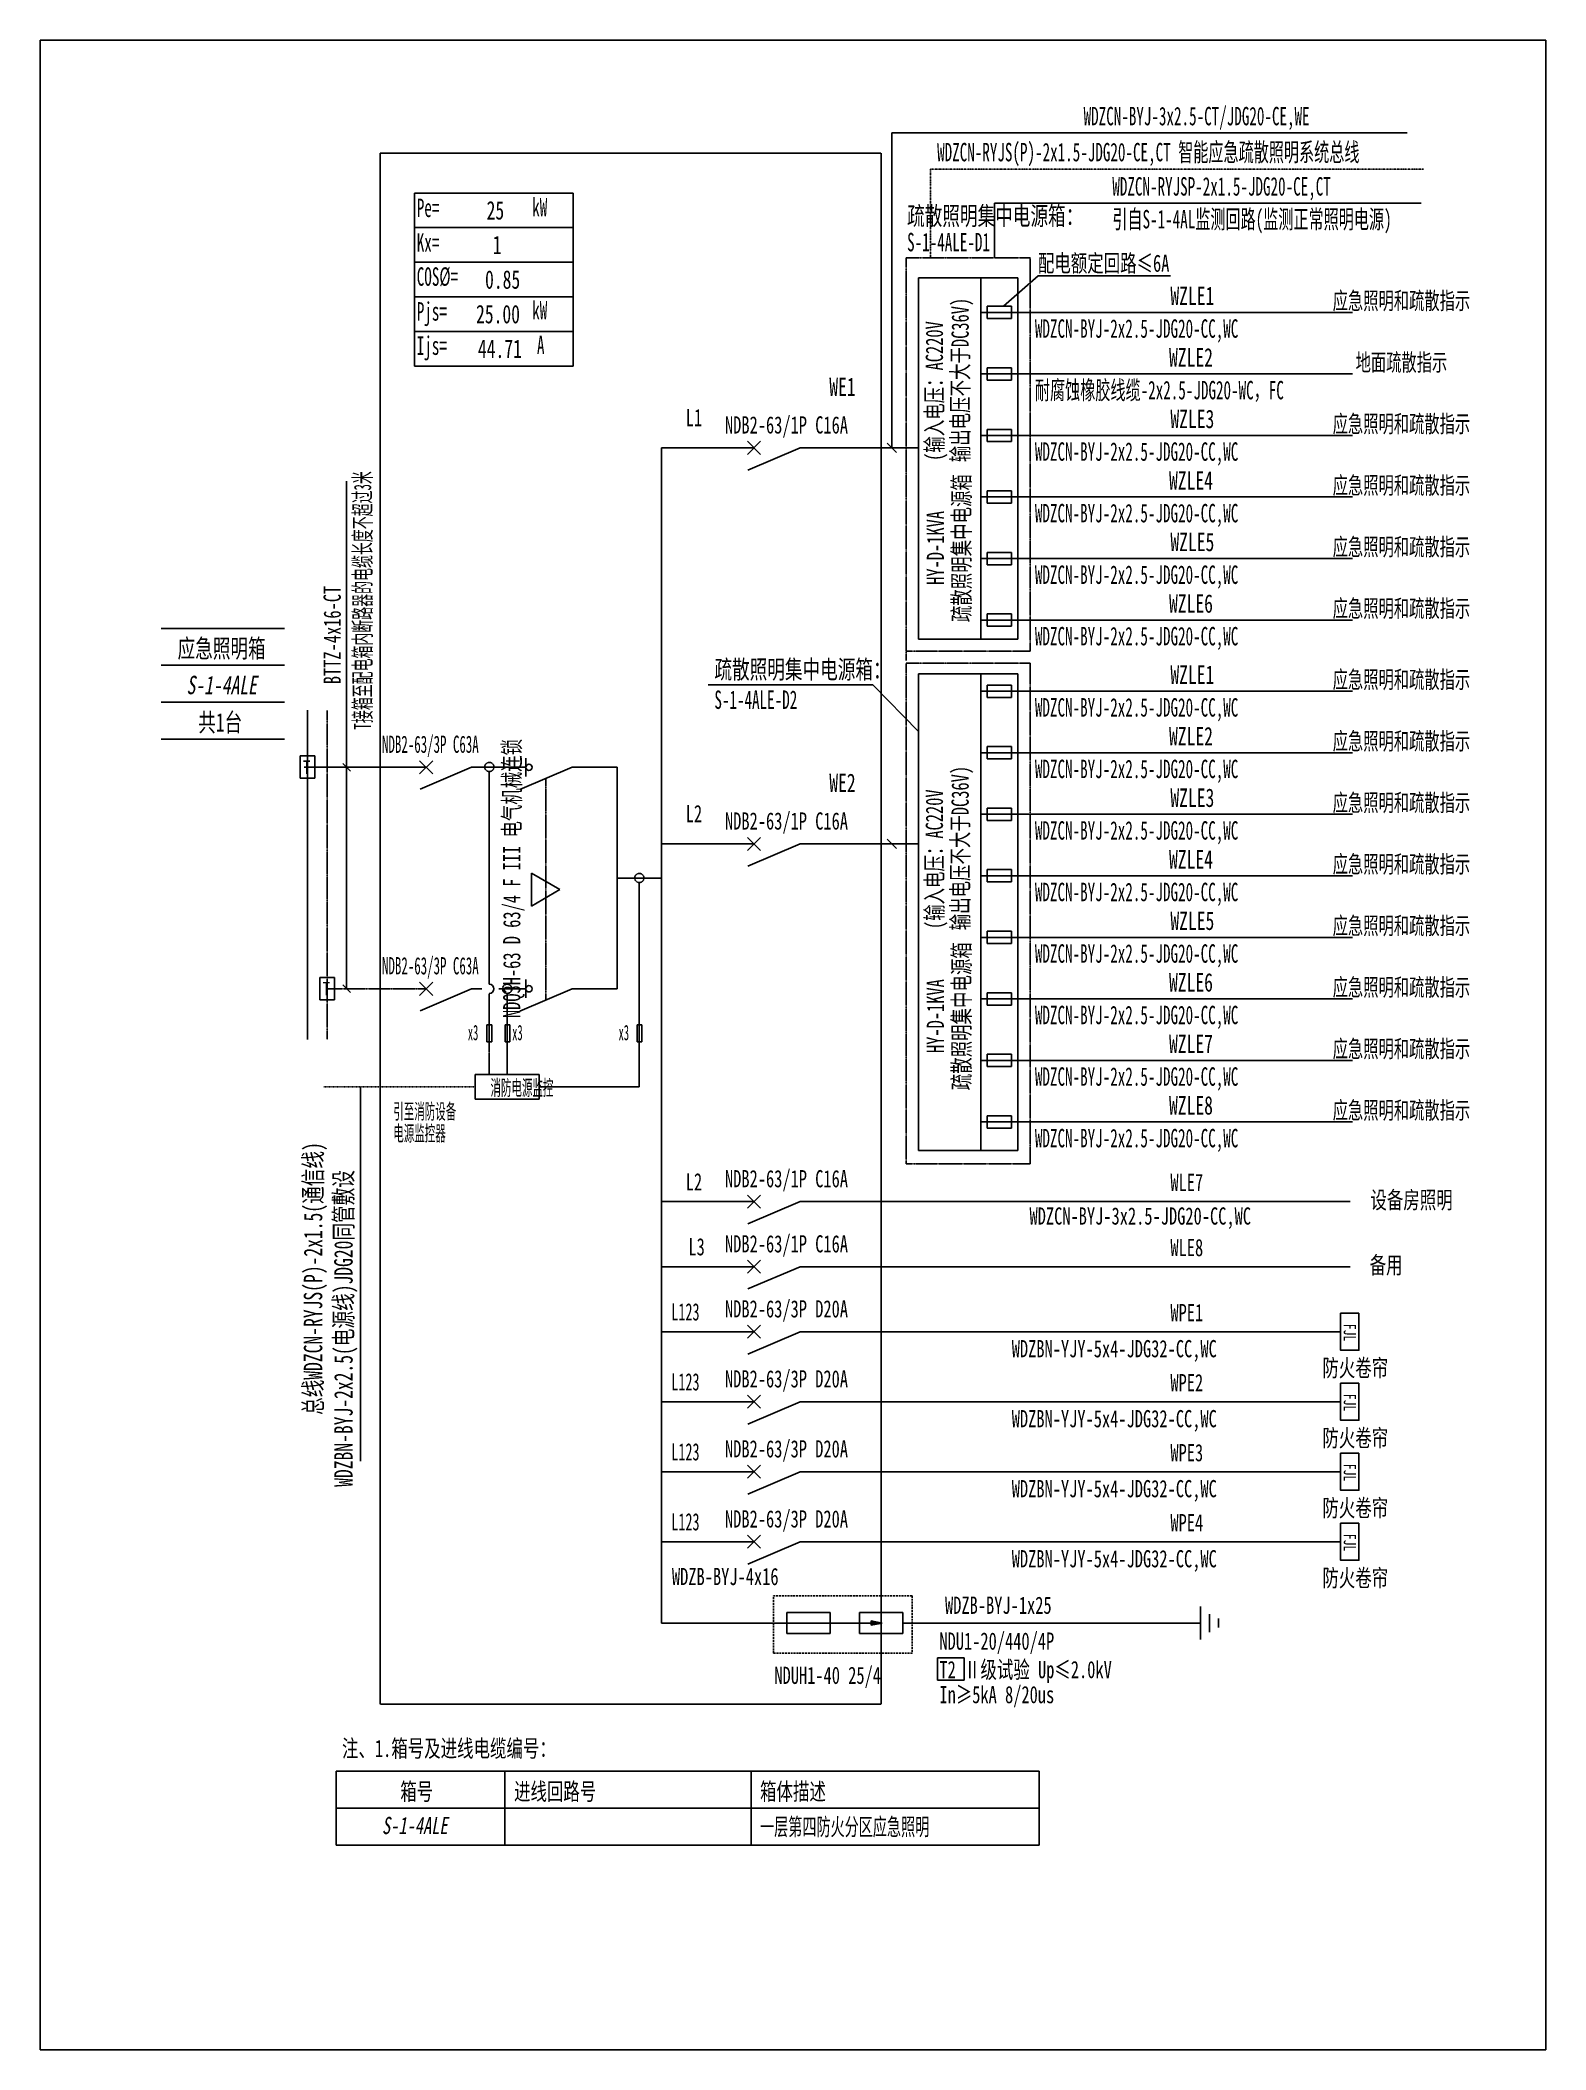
# Model space of a CAD drawing. Extents: x 219664 to 221646, y 371431 to 374076.
import ezdxf
from ezdxf.enums import TextEntityAlignment as Align

# ---------------------------------------------------------------- set-up
doc = ezdxf.new("R2010")
doc.units = 0
doc.header["$MEASUREMENT"] = 0
for name, pattern in [('_点划线L', [1.9, 1.5, -0.17, 0.06, -0.17]), ('_虚线S', [0.25, 0.125, -0.125]), ('DASH', [0.35, 0.25, -0.1]), ('DASHED', [0.75, 0.5, -0.25]), ('DASHED2', [0.375, 0.25, -0.125]), ('DIVIDE', [1.25, 0.5, -0.25, 0, -0.25, 0, -0.25])]:
    doc.linetypes.add(name, pattern=pattern)
for name, color, linetype in [('D_E_Eqpm(强电设备)', 100, 'Continuous'), ('D_E_Eqpm（强电设备）', 100, 'Continuous'), ('D_E_Text(强电文字)', 51, 'Continuous'), ('D_E_Text（强电文字）', 51, 'Continuous'), ('D_E_Wire(强电线缆)', 10, 'Continuous'), ('D_E_Wire（强电线缆）', 10, 'Continuous'), ('D_El_Wire（弱电线缆）', 10, 'Continuous'), ('D_T_TableDim（表格尺寸）', 255, 'Continuous'), ('DQ_Eqpm', 100, 'Continuous'), ('FL04GGFW_E72-配电箱系统图-塔楼部分$0$D_E_Eqpm（强电设备）', 100, 'Continuous'), ('FL09U293_E72-地下室配电箱系统图$0$D_E_Eqpm（强电设备）', 100, 'Continuous'), ('FL09U293_E72-地下室配电箱系统图$0$D_E_Text（强电文字）', 51, 'Continuous'), ('FL09U293_E72-地下室配电箱系统图$0$D_T_TableDim（表格尺寸）', 255, 'Continuous'), ('系统图', 220, 'Continuous')]:
    doc.layers.add(name, color=color, linetype=linetype)
doc.styles.add('FL09U293_E72-地下室配电箱系统图$0$FL04GGFW_E72-配电箱系统图-塔楼部分$0$电气', font='', dxfattribs={"width": 0.7})
doc.styles.add('FL09U293_E72-地下室配电箱系统图$0$FL04GGFW_E72-配电箱系统图-塔楼部分$0$电气箱', font='simhei.ttf', dxfattribs={"width": 0.8, "oblique": 10})
doc.styles.add('FL09U293_E72-地下室配电箱系统图$0$电气', font='', dxfattribs={"width": 0.7})
doc.styles.add('FL09U293_E72-地下室配电箱系统图$0$电气箱', font='simhei.ttf', dxfattribs={"width": 0.8, "oblique": 10})
doc.styles.add('HZ', font='', dxfattribs={"width": 0.7, "height": 400})
doc.styles.add('电气', font='', dxfattribs={"width": 0.7})
doc.styles.get('FL09U293_E72-地下室配电箱系统图$0$FL04GGFW_E72-配电箱系统图-塔楼部分$0$电气').set_extended_font_data('SimSun')
doc.styles.get('FL09U293_E72-地下室配电箱系统图$0$电气').set_extended_font_data('SimSun')
doc.styles.get('HZ').set_extended_font_data('SimSun')
doc.styles.get('电气').set_extended_font_data('SimSun')

msp = doc.modelspace()

# ---------------------------------------------------------------- linework, layer by layer
at = {"linetype": 'DASHED2', "ltscale": 10}
for p, q in [((220628.9, 372028.3, 0), (220811.8, 372028.3, 0)), ((220628.9, 371952.9, 0), (220628.9, 372028.3, 0)), ((220811.8, 372028.3, 0), (220811.8, 371952.9, 0)), ((220811.8, 371952.9, 0), (220628.9, 371952.9, 0))]:
    msp.add_line(p, q, dxfattribs=at)
at = {"layer": 'D_E_Eqpm(强电设备)'}
for p, q in [((220594.7, 373530.5, 0), (220611.9, 373547.7, 0)), ((220611.9, 373530.5, 0), (220594.7, 373547.7, 0)), ((220664, 373539.1, 0), (220595.5, 373509.7, 0)), ((220163.4, 373110.1, 0), (220180.6, 373127.3, 0)), ((220180.6, 373110.1, 0), (220163.4, 373127.3, 0)), ((220303.2, 373106.6, 0), (220303.2, 373130.9, 0)), ((220594.7, 373009.3, 0), (220611.9, 373026.5, 0)), ((220611.9, 373009.3, 0), (220594.7, 373026.5, 0)), ((220664, 373017.9, 0), (220595.5, 372988.5, 0)), ((220163.4, 372818.6, 0), (220180.6, 372835.8, 0)), ((220180.6, 372818.6, 0), (220163.4, 372835.8, 0)), ((220303.2, 372815.1, 0), (220303.2, 372839.4, 0)), ((220594.7, 372538.6, 0), (220611.9, 372555.8, 0)), ((220611.9, 372538.6, 0), (220594.7, 372555.8, 0)), ((220664, 372547.2, 0), (220595.5, 372517.8, 0)), ((220594.7, 372453, 0), (220611.9, 372470.1, 0)), ((220611.9, 372453, 0), (220594.7, 372470.1, 0)), ((220664, 372461.5, 0), (220595.5, 372432.2, 0)), ((220594.7, 372367.3, 0), (220611.9, 372384.5, 0)), ((220611.9, 372367.3, 0), (220594.7, 372384.5, 0)), ((220664, 372375.9, 0), (220595.5, 372346.5, 0)), ((220594.7, 372275.2, 0), (220611.9, 372292.4, 0)), ((220611.9, 372275.2, 0), (220594.7, 372292.4, 0)), ((220664, 372283.8, 0), (220595.5, 372254.4, 0)), ((220594.7, 372183.1, 0), (220611.9, 372200.2, 0)), ((220611.9, 372183.1, 0), (220594.7, 372200.2, 0)), ((220664, 372191.7, 0), (220595.5, 372162.3, 0)), ((220594.7, 372091, 0), (220611.9, 372108.1, 0)), ((220611.9, 372091, 0), (220594.7, 372108.1, 0)), ((220664, 372099.5, 0), (220595.5, 372070.2, 0)), ((220646.7, 372006.4, 0), (220703.7, 372006.4, 0)), ((220646.7, 372006.4, 0), (220646.7, 371978.8, 0)), ((220703.5, 371978.8, 0), (220703.5, 372006.4, 0)), ((220742.4, 372006.4, 0), (220799.3, 372006.4, 0)), ((220742.4, 372006.4, 0), (220742.4, 371978.8, 0)), ((220799.1, 371978.8, 0), (220799.1, 372006.4, 0)), ((220646.7, 371978.8, 0), (220703.5, 371978.8, 0)), ((220742.4, 371992.6, 0), (220719.4, 371992.6, 0)), ((220742.4, 371992.6, 0), (220771.9, 371992.6, 0)), ((220742.4, 371978.8, 0), (220799.1, 371978.8, 0)), ((220771.9, 371992.6, 0), (220757.6, 371995.5, 0)), ((220757.6, 371989.7, 0), (220757.6, 371995.5, 0)), ((220771.9, 371992.6, 0), (220757.6, 371989.7, 0))]:
    msp.add_line(p, q, dxfattribs=at)
for centre in [(220307.3, 373118.7, 0), (220307.3, 372827.2, 0)]:
    msp.add_circle(centre, 4.13, dxfattribs=at)
msp.add_solid([(220757.6, 371989.7, 0), (220771.9, 371992.6, 0), (220757.6, 371995.5, 0)], dxfattribs=at)
at = {"layer": 'D_E_Eqpm（强电设备）'}
for p, q in [((220819.7, 373287.1, 0), (220819.7, 373762.6, 0)), ((220819.7, 373762.6, 0), (220902, 373762.6, 0)), ((220902, 373762.6, 0), (220902, 373287.1, 0)), ((220902, 373287.1, 0), (220819.7, 373287.1, 0)), ((220819.7, 372614.3, 0), (220819.7, 373241.5, 0)), ((220819.7, 373241.5, 0), (220902, 373241.5, 0)), ((220902, 373241.5, 0), (220902, 372614.3, 0)), ((220363.9, 373118.7, 0), (220295.3, 373089.3, 0)), ((220348, 372957.7, 0), (220310.5, 372979.4, 0)), ((220310.5, 372979.4, 0), (220310.5, 372936.1, 0)), ((220310.5, 372936.1, 0), (220348, 372957.7, 0)), ((220363.9, 372827.2, 0), (220295.3, 372797.8, 0)), ((220902, 372614.3, 0), (220819.7, 372614.3, 0))]:
    msp.add_line(p, q, dxfattribs=at)
at = {"layer": 'D_E_Eqpm（强电设备）', "linetype": 'DASH'}
msp.add_line((220329.6, 372812.5, 0), (220329.6, 373104, 0), dxfattribs=at)
at = {"layer": 'D_E_Eqpm（强电设备）', "elevation": 0}
for points in [[(221399.6, 372400.2), (221399.6, 372351.6), (221375.3, 372351.6), (221375.3, 372400.2)], [(221399.6, 372308.1), (221399.6, 372259.5), (221375.3, 372259.5), (221375.3, 372308.1)], [(221399.6, 372216), (221399.6, 372167.4), (221375.3, 372167.4), (221375.3, 372216)], [(221399.6, 372123.8), (221399.6, 372075.2), (221375.3, 372075.2), (221375.3, 372123.8)]]:
    msp.add_lwpolyline(points, close=True, dxfattribs=at)
at = {"layer": 'D_E_Text(强电文字)', "color": 51}
for p, q in [((220067.2, 372827.2, 0), (220067.2, 373495.3, 0)), ((220759.7, 373227.2, 0), (220542.9, 373227.2, 0)), ((220819.7, 373165.6, 0), (220759.7, 373227.2, 0)), ((220062.2, 373123.8, 0), (220072.3, 373113.7, 0)), ((220062.2, 372832.3, 0), (220072.3, 372822.2, 0)), ((220085.6, 372698.3, 0), (220085.6, 372205.8, 0))]:
    msp.add_line(p, q, dxfattribs=at)
at = {"layer": 'D_E_Text（强电文字）'}
for p, q in [((220784.9, 373953.4, 0), (221463.1, 373953.4, 0)), ((220784.9, 373539.1, 0), (220784.9, 373953.4, 0)), ((220156.5, 373874.4, 0), (220365.4, 373874.4, 0)), ((220156.5, 373874.4, 0), (220156.5, 373646.7, 0)), ((220365.4, 373874.4, 0), (220365.4, 373646.7, 0)), ((220156.5, 373828.9, 0), (220365.4, 373828.9, 0)), ((220156.5, 373783.3, 0), (220365.4, 373783.3, 0)), ((220931.6, 373725.4, 0), (220977.5, 373765.5, 0)), ((220977.5, 373765.5, 0), (221151.6, 373765.5, 0)), ((220156.5, 373737.8, 0), (220365.4, 373737.8, 0)), ((220156.5, 373692.2, 0), (220365.4, 373692.2, 0)), ((220156.5, 373646.7, 0), (220365.4, 373646.7, 0)), ((220778.7, 373545.3, 0), (220791, 373532.9, 0)), ((220778.7, 373024.1, 0), (220791, 373011.7, 0)), ((220844.9, 371946.6, 0), (220880.1, 371946.6, 0)), ((220844.9, 371917.6, 0), (220844.9, 371946.6, 0)), ((220880.1, 371946.6, 0), (220880.1, 371917.6, 0)), ((220880.1, 371917.6, 0), (220844.9, 371917.6, 0))]:
    msp.add_line(p, q, dxfattribs=at)
at = {"layer": 'D_E_Wire(强电线缆)'}
for p, q in [((220015.8, 372760.4, 0), (220015.8, 373193.7, 0)), ((220011.3, 373118.7, 0), (220172, 373118.7, 0)), ((220231.5, 373118.7, 0), (220303.2, 373118.7, 0)), ((220363.9, 373118.7, 0), (220423.2, 373118.7, 0)), ((220231.5, 372827.2, 0), (220245.2, 372827.2, 0)), ((220267.7, 372827.2, 0), (220303.2, 372827.2, 0)), ((220363.9, 372827.2, 0), (220423.2, 372827.2, 0))]:
    msp.add_line(p, q, dxfattribs=at)
at = {"layer": 'D_E_Wire(强电线缆)', "linetype": 'DASH'}
for p, q in [((220041.7, 372760.4, 0), (220041.7, 373193.7, 0)), ((220041.7, 372827.2, 0), (220172, 372827.2, 0))]:
    msp.add_line(p, q, dxfattribs=at)
at = {"layer": 'D_E_Wire（强电线缆）', "color": 10}
for p, q in [((220919.9, 373860.9, 0), (220919.9, 373789.1, 0)), ((220919.9, 373860.9, 0), (221481.3, 373860.9, 0)), ((220902, 373717.3, 0), (221391.3, 373717.3, 0)), ((220902, 373636.3, 0), (221391.3, 373636.3, 0)), ((220902, 373555.3, 0), (221391.3, 373555.3, 0)), ((220902, 373474.4, 0), (221391.3, 373474.4, 0)), ((220902, 373393.4, 0), (221391.3, 373393.4, 0)), ((220902, 373312.4, 0), (221391.3, 373312.4, 0)), ((220902, 373218.8, 0), (221391.3, 373218.8, 0)), ((220902, 373137.8, 0), (221391.3, 373137.8, 0)), ((220902, 373056.8, 0), (221391.3, 373056.8, 0)), ((220902, 372975.9, 0), (221391.3, 372975.9, 0)), ((220902, 372894.9, 0), (221391.3, 372894.9, 0)), ((220902, 372813.9, 0), (221391.3, 372813.9, 0)), ((220902, 372733, 0), (221391.3, 372733, 0)), ((220902, 372652, 0), (221391.3, 372652, 0))]:
    msp.add_line(p, q, dxfattribs=at)
at = {"layer": 'D_E_Wire（强电线缆）'}
for p, q in [((220481.8, 371992.6, 0), (220481.8, 373539.1, 0)), ((220481.8, 373539.1, 0), (220603.3, 373539.1, 0)), ((220664, 373539.1, 0), (220819.7, 373539.1, 0)), ((220423.2, 373118.7, 0), (220423.2, 372827.2, 0)), ((220481.8, 373017.9, 0), (220603.3, 373017.9, 0)), ((220664, 373017.9, 0), (220819.7, 373017.9, 0)), ((220423.2, 372973, 0), (220481.8, 372973, 0)), ((220452.5, 372966.9, 0), (220452.5, 372698.3, 0)), ((220278.6, 372821.2, 0), (220278.6, 372714.5, 0)), ((220251.9, 372779.6, 0), (220258.2, 372779.6, 0)), ((220251.9, 372757.2, 0), (220251.9, 372779.6, 0)), ((220258.2, 372779.6, 0), (220258.2, 372757.2, 0)), ((220275.8, 372779.6, 0), (220282.2, 372779.6, 0)), ((220275.8, 372757.2, 0), (220275.8, 372779.6, 0)), ((220282.2, 372779.6, 0), (220282.2, 372757.2, 0)), ((220449.5, 372779.6, 0), (220455.9, 372779.6, 0)), ((220449.5, 372757.2, 0), (220449.5, 372779.6, 0)), ((220455.9, 372779.6, 0), (220455.9, 372757.2, 0)), ((220258.2, 372757.2, 0), (220251.9, 372757.2, 0)), ((220282.2, 372757.2, 0), (220275.8, 372757.2, 0)), ((220455.9, 372757.2, 0), (220449.5, 372757.2, 0)), ((220481.8, 372547.2, 0), (220603.3, 372547.2, 0)), ((220664, 372547.2, 0), (221387.8, 372547.2, 0)), ((220481.8, 372461.5, 0), (220603.3, 372461.5, 0)), ((220664, 372461.5, 0), (221387.8, 372461.5, 0)), ((220481.8, 372375.9, 0), (220603.3, 372375.9, 0)), ((220664, 372375.9, 0), (221375.3, 372375.9, 0)), ((220481.8, 372283.8, 0), (220603.3, 372283.8, 0)), ((220664, 372283.8, 0), (221375.3, 372283.8, 0)), ((220481.8, 372191.7, 0), (220603.3, 372191.7, 0)), ((220664, 372191.7, 0), (221375.3, 372191.7, 0)), ((220481.8, 372099.5, 0), (220603.3, 372099.5, 0)), ((220664, 372099.5, 0), (221375.3, 372099.5, 0)), ((221191.2, 371971, 0), (221191.2, 372014.3, 0)), ((221203, 371980.8, 0), (221203, 372004.4, 0)), ((220481.8, 371992.6, 0), (220719.4, 371992.6, 0)), ((220799.1, 371992.6, 0), (221191.2, 371992.6, 0)), ((221214.8, 371986.7, 0), (221214.8, 371998.5, 0))]:
    msp.add_line(p, q, dxfattribs=at)
at = {"layer": 'D_E_Wire（强电线缆）', "linetype": '_点划线L'}
for p, q in [((220255.1, 372833.3, 0), (220255.1, 373113, 0)), ((220255.1, 372714.5, 0), (220255.1, 372821.2, 0)), ((220236.6, 372714.5, 0), (220320.6, 372714.5, 0)), ((220236.6, 372682.1, 0), (220236.6, 372714.5, 0)), ((220320.6, 372714.5, 0), (220320.6, 372682.1, 0)), ((220452.5, 372698.3, 0), (220320.6, 372698.3, 0)), ((220320.6, 372682.1, 0), (220236.6, 372682.1, 0))]:
    msp.add_line(p, q, dxfattribs=at)
at = {"layer": 'D_E_Wire（强电线缆）', "linetype": '_虚线S'}
msp.add_line((220037.2, 372698.3, 0), (220236.6, 372698.3, 0), dxfattribs=at)
at = {"layer": 'D_E_Wire（强电线缆）', "linetype": '_点划线L'}
for centre in [(220255.1, 373119.1, 0), (220452.5, 372973, 0), (220278.6, 372827.2, 0)]:
    msp.add_circle(centre, 6.07, dxfattribs=at)
at = {"layer": 'D_E_Wire（强电线缆）'}
msp.add_arc((220255.1, 372827.2, 0), 6.07, 270, 90, dxfattribs=at)
at = {"layer": 'D_El_Wire（弱电线缆）', "color": 200, "linetype": 'DIVIDE'}
for q in [(221484.6, 373905.9, 0), (220835.9, 373789.1, 0)]:
    msp.add_line((220835.9, 373905.9, 0), q, dxfattribs=at)
at = {"layer": 'D_T_TableDim（表格尺寸）', "linetype": 'DASHED'}
for p, q in [((220111.4, 371885.8, 0), (220111.4, 373926.7, 0)), ((220111.4, 373926.7, 0), (220770.9, 373926.7, 0)), ((220770.9, 373926.7, 0), (220770.9, 371885.8, 0)), ((220770.9, 371885.8, 0), (220111.4, 371885.8, 0))]:
    msp.add_line(p, q, dxfattribs=at)
at = {"layer": 'D_T_TableDim（表格尺寸）', "linetype": 'DASH'}
for p, q in [((220966.7, 373789.1, 0), (220803.5, 373789.1, 0)), ((220803.5, 373789.1, 0), (220803.5, 373259.4, 0)), ((220966.7, 373271.5, 0), (220966.7, 373789.1, 0)), ((220803.5, 373271.5, 0), (220966.7, 373271.5, 0)), ((220966.7, 373255.8, 0), (220803.5, 373255.8, 0)), ((220803.5, 373255.8, 0), (220803.5, 372596.9, 0)), ((220966.7, 372596.9, 0), (220966.7, 373255.8, 0)), ((220803.5, 372596.9, 0), (220966.7, 372596.9, 0))]:
    msp.add_line(p, q, dxfattribs=at)
at = {"layer": 'DQ_Eqpm'}
for p, q in [((220025.6, 373133.6, 0), (220006.1, 373133.6, 0)), ((220006.1, 373133.6, 0), (220006.1, 373104.4, 0)), ((220025.6, 373104.4, 0), (220025.6, 373133.6, 0)), ((220006.1, 373104.4, 0), (220025.6, 373104.4, 0)), ((220051.5, 372842.1, 0), (220032, 372842.1, 0)), ((220032, 372842.1, 0), (220032, 372812.9, 0)), ((220051.5, 372812.9, 0), (220051.5, 372842.1, 0)), ((220032, 372812.9, 0), (220051.5, 372812.9, 0))]:
    msp.add_line(p, q, dxfattribs=at)
at = {"layer": 'FL04GGFW_E72-配电箱系统图-塔楼部分$0$D_E_Eqpm（强电设备）'}
for p, q in [((220901.9, 373287.1, 0), (220902, 373762.6, 0)), ((220902, 373762.6, 0), (220950.5, 373762.6, 0)), ((220950.5, 373762.6, 0), (220950.5, 373287.1, 0)), ((220910.1, 373725.4, 0), (220942.4, 373725.4, 0)), ((220910.1, 373725.4, 0), (220910.1, 373725.4, 0)), ((220910.1, 373725.4, 0), (220910.1, 373709.2, 0)), ((220910.1, 373709.2, 0), (220910.1, 373725.4, 0)), ((220942.4, 373725.4, 0), (220942.4, 373709.2, 0)), ((220910.1, 373709.2, 0), (220942.4, 373709.2, 0)), ((220910.1, 373709.2, 0), (220910.1, 373709.2, 0)), ((220910.1, 373644.4, 0), (220942.4, 373644.4, 0)), ((220910.1, 373644.4, 0), (220910.1, 373644.4, 0)), ((220910.1, 373644.4, 0), (220910.1, 373628.2, 0)), ((220910.1, 373628.2, 0), (220910.1, 373644.4, 0)), ((220942.4, 373644.4, 0), (220942.4, 373628.2, 0)), ((220910.1, 373628.2, 0), (220942.4, 373628.2, 0)), ((220910.1, 373628.2, 0), (220910.1, 373628.2, 0)), ((220910.1, 373563.4, 0), (220942.4, 373563.4, 0)), ((220910.1, 373563.4, 0), (220910.1, 373563.4, 0)), ((220910.1, 373563.4, 0), (220910.1, 373547.2, 0)), ((220910.1, 373547.2, 0), (220910.1, 373563.4, 0)), ((220942.4, 373563.4, 0), (220942.4, 373547.2, 0)), ((220910.1, 373547.2, 0), (220942.4, 373547.2, 0)), ((220910.1, 373547.2, 0), (220910.1, 373547.2, 0)), ((220910.1, 373482.5, 0), (220942.4, 373482.5, 0)), ((220910.1, 373482.5, 0), (220910.1, 373482.5, 0)), ((220910.1, 373482.5, 0), (220910.1, 373466.3, 0)), ((220910.1, 373466.3, 0), (220910.1, 373482.5, 0)), ((220910.1, 373466.3, 0), (220942.4, 373466.3, 0)), ((220910.1, 373466.3, 0), (220910.1, 373466.3, 0)), ((220942.4, 373482.5, 0), (220942.4, 373466.3, 0)), ((220910.1, 373401.5, 0), (220942.4, 373401.5, 0)), ((220910.1, 373401.5, 0), (220910.1, 373401.5, 0)), ((220910.1, 373401.5, 0), (220910.1, 373385.3, 0)), ((220910.1, 373385.3, 0), (220910.1, 373401.5, 0)), ((220910.1, 373385.3, 0), (220942.4, 373385.3, 0)), ((220910.1, 373385.3, 0), (220910.1, 373385.3, 0)), ((220942.4, 373401.5, 0), (220942.4, 373385.3, 0)), ((220910.1, 373320.5, 0), (220942.4, 373320.5, 0)), ((220910.1, 373320.5, 0), (220910.1, 373320.5, 0)), ((220910.1, 373320.5, 0), (220910.1, 373304.3, 0)), ((220910.1, 373304.3, 0), (220910.1, 373320.5, 0)), ((220910.1, 373304.3, 0), (220942.4, 373304.3, 0)), ((220910.1, 373304.3, 0), (220910.1, 373304.3, 0)), ((220942.4, 373320.5, 0), (220942.4, 373304.3, 0)), ((220950.5, 373287.1, 0), (220901.9, 373287.1, 0)), ((220901.9, 372614.3, 0), (220902, 373241.5, 0)), ((220902, 373241.5, 0), (220950.5, 373241.5, 0)), ((220910.1, 373226.9, 0), (220942.4, 373226.9, 0)), ((220910.1, 373226.9, 0), (220910.1, 373226.9, 0)), ((220910.1, 373226.9, 0), (220910.1, 373210.7, 0)), ((220910.1, 373210.7, 0), (220910.1, 373226.9, 0)), ((220942.4, 373226.9, 0), (220942.4, 373210.7, 0)), ((220950.5, 373241.5, 0), (220950.5, 372614.3, 0)), ((220910.1, 373210.7, 0), (220942.4, 373210.7, 0)), ((220910.1, 373210.7, 0), (220910.1, 373210.7, 0)), ((220910.1, 373145.9, 0), (220942.4, 373145.9, 0)), ((220910.1, 373145.9, 0), (220910.1, 373145.9, 0)), ((220910.1, 373145.9, 0), (220910.1, 373129.7, 0)), ((220910.1, 373129.7, 0), (220910.1, 373145.9, 0)), ((220942.4, 373145.9, 0), (220942.4, 373129.7, 0)), ((220910.1, 373129.7, 0), (220942.4, 373129.7, 0)), ((220910.1, 373129.7, 0), (220910.1, 373129.7, 0)), ((220910.1, 373064.9, 0), (220942.4, 373064.9, 0)), ((220910.1, 373064.9, 0), (220910.1, 373064.9, 0)), ((220910.1, 373064.9, 0), (220910.1, 373048.7, 0)), ((220910.1, 373048.7, 0), (220910.1, 373064.9, 0)), ((220942.4, 373064.9, 0), (220942.4, 373048.7, 0)), ((220910.1, 373048.7, 0), (220942.4, 373048.7, 0)), ((220910.1, 373048.7, 0), (220910.1, 373048.7, 0)), ((220910.1, 372984, 0), (220942.4, 372984, 0)), ((220910.1, 372984, 0), (220910.1, 372984, 0)), ((220910.1, 372984, 0), (220910.1, 372967.8, 0)), ((220910.1, 372967.8, 0), (220910.1, 372984, 0)), ((220942.4, 372984, 0), (220942.4, 372967.8, 0)), ((220910.1, 372967.8, 0), (220942.4, 372967.8, 0)), ((220910.1, 372967.8, 0), (220910.1, 372967.8, 0)), ((220910.1, 372903, 0), (220942.4, 372903, 0)), ((220910.1, 372903, 0), (220910.1, 372903, 0)), ((220910.1, 372903, 0), (220910.1, 372886.8, 0)), ((220910.1, 372886.8, 0), (220910.1, 372903, 0)), ((220942.4, 372903, 0), (220942.4, 372886.8, 0)), ((220910.1, 372886.8, 0), (220942.4, 372886.8, 0)), ((220910.1, 372886.8, 0), (220910.1, 372886.8, 0)), ((220910.1, 372822, 0), (220942.4, 372822, 0)), ((220910.1, 372822, 0), (220910.1, 372822, 0)), ((220910.1, 372822, 0), (220910.1, 372805.8, 0)), ((220910.1, 372805.8, 0), (220910.1, 372822, 0)), ((220942.4, 372822, 0), (220942.4, 372805.8, 0)), ((220910.1, 372805.8, 0), (220942.4, 372805.8, 0)), ((220910.1, 372805.8, 0), (220910.1, 372805.8, 0)), ((220910.1, 372741, 0), (220942.4, 372741, 0)), ((220910.1, 372741, 0), (220910.1, 372741, 0)), ((220910.1, 372741, 0), (220910.1, 372724.9, 0)), ((220910.1, 372724.9, 0), (220910.1, 372741, 0)), ((220910.1, 372724.9, 0), (220942.4, 372724.9, 0)), ((220910.1, 372724.9, 0), (220910.1, 372724.9, 0)), ((220942.4, 372741, 0), (220942.4, 372724.9, 0)), ((220910.1, 372660.1, 0), (220942.4, 372660.1, 0)), ((220910.1, 372660.1, 0), (220910.1, 372660.1, 0)), ((220910.1, 372660.1, 0), (220910.1, 372643.9, 0)), ((220910.1, 372643.9, 0), (220910.1, 372660.1, 0)), ((220910.1, 372643.9, 0), (220942.4, 372643.9, 0)), ((220910.1, 372643.9, 0), (220910.1, 372643.9, 0)), ((220942.4, 372660.1, 0), (220942.4, 372643.9, 0)), ((220950.5, 372614.3, 0), (220901.9, 372614.3, 0))]:
    msp.add_line(p, q, dxfattribs=at)
at = {"layer": 'FL09U293_E72-地下室配电箱系统图$0$D_E_Eqpm（强电设备）'}
for p, q in [((220231.5, 373118.7, 0), (220164.2, 373089.9, 0)), ((220231.5, 372827.2, 0), (220164.2, 372798.4, 0))]:
    msp.add_line(p, q, dxfattribs=at)
at = {"layer": 'FL09U293_E72-地下室配电箱系统图$0$D_T_TableDim（表格尺寸）'}
for p, q in [((219823.4, 373301.5, 0), (219985.4, 373301.5, 0)), ((219823.4, 373253, 0), (219985.4, 373253, 0)), ((219823.4, 373204.4, 0), (219985.4, 373204.4, 0)), ((219823.4, 373155.8, 0), (219985.4, 373155.8, 0))]:
    msp.add_line(p, q, dxfattribs=at)
at = {"layer": 'FL09U293_E72-地下室配电箱系统图$0$D_T_TableDim（表格尺寸）', "ltscale": 3.5}
for p, q in [((220053.7, 371797.6, 0), (220978.6, 371797.6, 0)), ((220053.7, 371797.6, 0), (220053.7, 371700.5, 0)), ((220275.4, 371797.6, 0), (220275.4, 371700.5, 0)), ((220599.6, 371797.6, 0), (220599.6, 371700.5, 0)), ((220978.6, 371797.6, 0), (220978.6, 371700.5, 0)), ((220053.7, 371749.1, 0), (220978.6, 371749.1, 0)), ((220053.7, 371749.1, 0), (220978.6, 371749.1, 0)), ((220053.7, 371700.5, 0), (220978.6, 371700.5, 0))]:
    msp.add_line(p, q, dxfattribs=at)
at = {"layer": '系统图', "ltscale": 9973.992009}
msp.add_lwpolyline([(219664, 374075.5), (221645.5, 374075.5), (221645.5, 371431), (219664, 371431)], close=True, dxfattribs=at)

# ---------------------------------------------------------------- texts
at = {"layer": 'D_E_Eqpm（强电设备）', "color": 51, "style": '电气', "width": 0.7}
for p in [(221387.6, 372374.9, 0), (221387.6, 372282.7, 0), (221387.6, 372190.6, 0), (221387.6, 372098.5, 0)]:
    msp.add_text('FJL', height=16.19, rotation=270, dxfattribs=at).set_placement(p, align=Align.MIDDLE)
at = {"layer": 'D_E_Text(强电文字)', "color": 51, "style": '电气'}
for s, height, width, p in [('疏散照明集中电源箱：', 24.29, 0.7, (220804.9, 373832.2, 0)), ('L1', 22.67, 0.7, (220513.6, 373567.5, 0)), ('NDB2-63/1P C16A', 22.672, 0.7, (220565.2, 373557.9, 0)), ('疏散照明集中电源箱：', 24.29, 0.7, (220551.3, 373235.4, 0)), ('L2', 22.67, 0.7, (220513.6, 373046.4, 0)), ('NDB2-63/1P C16A', 22.672, 0.7, (220565.2, 373036.7, 0)), ('L2', 22.67, 0.7, (220513.6, 372561.9, 0)), ('NDB2-63/1P C16A', 22.672, 0.7, (220565.2, 372566, 0)), ('WLE7', 22.67, 0.7, (221151.4, 372561.1, 0)), ('设备房照明', 22.67, 0.7, (221414.7, 372538, 0)), ('WDZCN-BYJ-3x2.5-JDG20-CC,WC ', 22.672, 0.7, (220966, 372516.9, 0)), ('NDB2-63/1P C16A', 22.672, 0.7, (220565.2, 372480.3, 0)), ('L3', 22.67, 0.7, (220517.1, 372476.4, 0)), ('WLE8', 22.67, 0.7, (221151.4, 372475.4, 0)), ('备用', 22.67, 0.7, (221413.7, 372452.4, 0)), ('L123', 22.67, 0.6, (220494.7, 372390.8, 0)), ('NDB2-63/3P D20A', 22.672, 0.7, (220565.2, 372394.7, 0)), ('WPE1', 22.67, 0.7, (221151.4, 372389.8, 0)), ('WDZBN-YJY-5x4-JDG32-CC,WC ', 22.672, 0.7, (220942.6, 372342.3, 0)), ('L123', 22.67, 0.6, (220494.7, 372298.7, 0)), ('NDB2-63/3P D20A', 22.672, 0.7, (220565.2, 372302.6, 0)), ('WPE2', 22.67, 0.7, (221151.4, 372297.6, 0)), ('防火卷帘', 22.67, 0.7, (221351.4, 372317, 0)), ('WDZBN-YJY-5x4-JDG32-CC,WC ', 22.672, 0.7, (220942.6, 372250.2, 0)), ('防火卷帘', 22.67, 0.7, (221351.4, 372224.8, 0)), ('L123', 22.67, 0.6, (220494.7, 372206.6, 0)), ('NDB2-63/3P D20A', 22.672, 0.7, (220565.2, 372210.5, 0)), ('WPE3', 22.67, 0.7, (221151.4, 372205.5, 0)), ('WDZBN-YJY-5x4-JDG32-CC,WC ', 22.672, 0.7, (220942.6, 372158.1, 0)), ('L123', 22.67, 0.6, (220494.7, 372114.5, 0)), ('NDB2-63/3P D20A', 22.672, 0.7, (220565.2, 372118.3, 0)), ('WPE4', 22.67, 0.7, (221151.4, 372113.4, 0)), ('防火卷帘', 22.67, 0.7, (221351.4, 372132.7, 0)), ('WDZBN-YJY-5x4-JDG32-CC,WC ', 22.672, 0.7, (220942.6, 372065.9, 0)), ('防火卷帘', 22.67, 0.7, (221351.4, 372040.6, 0))]:
    msp.add_text(s, height=height, dxfattribs=dict(at, width=width)).set_placement(p)
at = {"layer": 'D_E_Text(强电文字)', "color": 51, "style": '电气', "width": 0.65}
for s, p in [('应急照明和疏散指示', (221455.5, 373733.1, 0)), ('地面疏散指示', (221455.5, 373652.1, 0)), ('应急照明和疏散指示', (221455.5, 373571.1, 0)), ('应急照明和疏散指示', (221455.5, 373490.2, 0)), ('应急照明和疏散指示', (221455.5, 373409.2, 0)), ('应急照明和疏散指示', (221455.5, 373328.2, 0)), ('应急照明和疏散指示', (221455.5, 373234.6, 0)), ('应急照明和疏散指示', (221455.5, 373153.6, 0)), ('应急照明和疏散指示', (221455.5, 373072.6, 0)), ('应急照明和疏散指示', (221455.5, 372991.7, 0)), ('应急照明和疏散指示', (221455.5, 372910.7, 0)), ('应急照明和疏散指示', (221455.5, 372829.7, 0)), ('应急照明和疏散指示', (221455.5, 372748.7, 0)), ('应急照明和疏散指示', (221455.5, 372667.8, 0))]:
    msp.add_text(s, height=22.67, dxfattribs=at).set_placement(p, align=Align.MIDDLE)
at = {"layer": 'D_E_Text(强电文字)', "color": 51, "style": '电气'}
for s, width, p in [('T接箱至配电箱内断路器的电缆长度不超过3米', 0.55, (220099.5, 373168.3, 0)), ('BTTZ-4x16-CT', 0.7, (220059.6, 373228, 0))]:
    msp.add_text(s, height=22.672, rotation=90, dxfattribs=dict(at, width=width)).set_placement(p)
at = {"layer": 'D_E_Text(强电文字)', "style": 'FL09U293_E72-地下室配电箱系统图$0$FL04GGFW_E72-配电箱系统图-塔楼部分$0$电气', "width": 0.7}
for s, p in [('应急照明箱', (219902.8, 373275.6, 0)), ('共1台', (219901, 373178.4, 0))]:
    msp.add_text(s, height=24.29, dxfattribs=at).set_placement(p, align=Align.MIDDLE)
at = {"layer": 'D_E_Text(强电文字)', "style": 'FL09U293_E72-地下室配电箱系统图$0$FL04GGFW_E72-配电箱系统图-塔楼部分$0$电气箱', "oblique": 10, "width": 0.7}
msp.add_text('S-1-4ALE', height=24.29, dxfattribs=at).set_placement((219902.8, 373227, 0), align=Align.MIDDLE)
at = {"layer": 'D_E_Text(强电文字)', "style": '电气', "width": 0.7}
for s, p in [('WDZB-BYJ-4x16', (220495.4, 372042.5, 0)), ('WDZB-BYJ-1x25', (220854.8, 372004.7, 0)), ('NDU1-20/440/4P', (220847.4, 371957.5, 0)), ('T2 Ⅱ级试验 Up≤2.0kV ', (220847.4, 371920, 0)), ('In≥5kA 8/20us', (220847.4, 371887.1, 0))]:
    msp.add_text(s, height=22.672, dxfattribs=at).set_placement(p)
at = {"layer": 'D_E_Text（强电文字）', "style": '电气'}
for s, height, width, p in [('WDZCN-BYJ-3x2.5-CT/JDG20-CE,WE', 24.292, 0.6, (221037.2, 373963.5, 0)), ('25', 24.29, 0.7, (220251.5, 373839.5, 0)), ('1', 24.3, 0.7, (220259.6, 373794, 0)), (' 0.85', 24.29, 0.7, (220237.9, 373748.4, 0)), ('WZLE1', 24.29, 0.7, (221151.4, 373727, 0)), ('WDZCN-BYJ-2x2.5-JDG20-CC,WC', 24.292, 0.6, (220973.1, 373683.9, 0)), ('WZLE2', 24.29, 0.7, (221149.6, 373646, 0)), ('WE1', 24.29, 0.7, (220702.5, 373607.2, 0)), ('耐腐蚀橡胶线缆-2x2.5-JDG20-WC，FC', 24.292, 0.6, (220973.1, 373602.9, 0)), ('WZLE3', 24.29, 0.7, (221151.4, 373565, 0)), ('WDZCN-BYJ-2x2.5-JDG20-CC,WC', 24.292, 0.6, (220973.1, 373522, 0)), ('WZLE4', 24.29, 0.7, (221149.6, 373484, 0)), ('WDZCN-BYJ-2x2.5-JDG20-CC,WC', 24.292, 0.6, (220973.1, 373441, 0)), ('WZLE5', 24.29, 0.7, (221151.4, 373403.1, 0)), ('WDZCN-BYJ-2x2.5-JDG20-CC,WC', 24.292, 0.6, (220973.1, 373360, 0)), ('WZLE6', 24.29, 0.7, (221149.6, 373322.1, 0)), ('WDZCN-BYJ-2x2.5-JDG20-CC,WC', 24.292, 0.6, (220973.1, 373279.1, 0)), ('WZLE1', 24.29, 0.7, (221151.4, 373228.5, 0)), ('WDZCN-BYJ-2x2.5-JDG20-CC,WC', 24.292, 0.6, (220973.1, 373185.4, 0)), ('WZLE2', 24.29, 0.7, (221149.6, 373147.5, 0)), ('WDZCN-BYJ-2x2.5-JDG20-CC,WC', 24.292, 0.6, (220973.1, 373104.4, 0)), ('WE2', 24.29, 0.7, (220702.5, 373086.1, 0)), ('WZLE3', 24.29, 0.7, (221151.4, 373066.5, 0)), ('WDZCN-BYJ-2x2.5-JDG20-CC,WC', 24.292, 0.6, (220973.1, 373023.5, 0)), ('WZLE4', 24.29, 0.7, (221149.6, 372985.5, 0)), ('WDZCN-BYJ-2x2.5-JDG20-CC,WC', 24.292, 0.6, (220973.1, 372942.5, 0)), ('WZLE5', 24.29, 0.7, (221151.4, 372904.6, 0)), ('WDZCN-BYJ-2x2.5-JDG20-CC,WC', 24.292, 0.6, (220973.1, 372861.5, 0)), ('WZLE6', 24.29, 0.7, (221149.6, 372823.6, 0)), ('WDZCN-BYJ-2x2.5-JDG20-CC,WC', 24.292, 0.6, (220973.1, 372780.6, 0)), ('WZLE7', 24.29, 0.7, (221149.6, 372742.6, 0)), ('WDZCN-BYJ-2x2.5-JDG20-CC,WC', 24.292, 0.6, (220973.1, 372699.6, 0)), ('WZLE8', 24.29, 0.7, (221149.6, 372661.7, 0)), ('WDZCN-BYJ-2x2.5-JDG20-CC,WC', 24.292, 0.6, (220973.1, 372618.6, 0))]:
    msp.add_text(s, height=height, dxfattribs=dict(at, width=width)).set_placement(p)
at = {"layer": 'D_E_Text（强电文字）', "color": 51, "style": '电气', "width": 0.6}
for s, p in [('WDZCN-RYJS(P)-2x1.5-JDG20-CE,CT 智能应急疏散照明系统总线', (220844.4, 373916.1, 0)), ('WDZCN-RYJSP-2x1.5-JDG20-CE,CT', (221075, 373871, 0)), ('引自S-1-4AL监测回路(监测正常照明电源)', (221075, 373827.8, 0)), ('S-1-4ALE-D1', (220804.9, 373797.7, 0)), ('S-1-4ALE-D2', (220551.3, 373195.5, 0))]:
    msp.add_text(s, height=24.292, dxfattribs=at).set_placement(p)
at = {"layer": 'D_E_Text（强电文字）', "linetype": 'Continuous', "style": '电气', "width": 0.6}
for s, height, p in [('Pe=', 24.29, (220159.6, 373842.8, 0)), ('kW', 24.29, (220311.5, 373843.7, 0)), ('Kx=', 24.29, (220159.6, 373797.1, 0)), ('COS%%C=', 24.29, (220159.6, 373752.3, 0)), ('Pjs=', 24.29, (220159.6, 373706.5, 0)), ('kW', 24.29, (220311.5, 373708, 0)), ('Ijs=', 24.29, (220159.6, 373661.4, 0)), ('A', 24.3, (220317.8, 373662.4, 0))]:
    msp.add_text(s, height=height, dxfattribs=at).set_placement(p)
at = {"layer": 'D_E_Text（强电文字）', "style": '电气'}
for s, height, width, p in [('配电额定回路≤6A', 22.67, 0.7, (221063.6, 373782.5, 0)), ('NDB2-63/3P C63A', 22.672, 0.55, (220177.5, 373147.2, 0)), ('NDB2-63/3P C63A', 22.672, 0.55, (220177.5, 372855.7, 0))]:
    msp.add_text(s, height=height, dxfattribs=dict(at, width=width)).set_placement(p, align=Align.MIDDLE)
at = {"layer": 'D_E_Text（强电文字）', "color": 6, "style": '电气', "width": 0.7}
for s, p in [('25.00', (220237.6, 373702.9, 0)), ('44.71', (220240.1, 373657.3, 0))]:
    msp.add_text(s, height=24.29, dxfattribs=at).set_placement(p)
at = {"layer": 'D_E_Text（强电文字）', "color": 51, "style": '电气', "width": 0.7}
for s, height, p in [('输出电压不大于DC36V)', 22.672, (220876, 373628.3, 0)), ('(输入电压：AC220V', 22.672, (220842.1, 373613.8, 0)), ('疏散照明集中电源箱', 22.67, (220876, 373407.1, 0)), ('HY-D-1KVA', 22.67, (220842.1, 373407.4, 0)), ('输出电压不大于DC36V)', 22.672, (220876, 373012.3, 0)), ('(输入电压：AC220V', 22.672, (220842.1, 372997.7, 0)), ('疏散照明集中电源箱', 22.67, (220876, 372791.1, 0)), ('HY-D-1KVA', 22.67, (220842.1, 372791.3, 0))]:
    msp.add_text(s, height=height, rotation=90, dxfattribs=at).set_placement(p, align=Align.MIDDLE)
at = {"layer": 'D_E_Text（强电文字）', "style": '电气', "width": 0.7}
msp.add_text('NDQ3H-63 D 63/4 F III 电气机械连锁', height=22.672, rotation=90, dxfattribs=at).set_placement((220285.7, 372972.4, 0), align=Align.MIDDLE)
for s, p in [('总线WDZCN-RYJS(P)-2x1.5(通信线)', (220035.2, 372266.4)), ('WDZBN-BYJ-2x2.5(电源线)JDG20同管敷设', (220075.2, 372171.8))]:
    msp.add_text(s, height=24.292, rotation=90, dxfattribs=at).set_placement(p)
at = {"layer": 'D_E_Text（强电文字）', "color": 51, "true_color": 0xffff7f, "style": '电气', "width": 0.7}
msp.add_text('NDUH1-40 25/4', height=22.672, dxfattribs=at).set_placement((220630.2, 371912.5, 0))
at = {"layer": 'D_E_Wire（强电线缆）', "color": 51, "linetype": 'Continuous', "style": 'HZ', "width": 0.5}
for s, p in [('x3', (220226.8, 372759.5, 0)), ('x3', (220285.2, 372759.5, 0)), ('x3', (220425.2, 372759.5, 0)), ('消防电源监控', (220256.6, 372686.9, 0)), ('引至消防设备', (220128.7, 372655.8, 0)), ('电源监控器', (220128.7, 372626.9, 0))]:
    msp.add_text(s, height=20.24, dxfattribs=at).set_placement(p)
at = {"layer": 'DQ_Eqpm', "color": 51, "style": '电气', "width": 0.8}
for p in [(220009.9, 373109.9, 0), (220035.8, 372818.4, 0)]:
    msp.add_text('T', height=17.8, dxfattribs=at).set_placement(p)
at = {"layer": 'FL09U293_E72-地下室配电箱系统图$0$D_E_Text（强电文字）', "style": 'FL09U293_E72-地下室配电箱系统图$0$电气'}
for s, height, width, p in [('注、1.箱号及进线电缆编号：', 22.672, 0.7, (220061.2, 371816.3, 0)), ('箱号', 22.67, 0.7, (220137.9, 371759.6, 0)), ('进线回路号', 22.67, 0.7, (220287.6, 371759.6, 0)), ('箱体描述', 22.67, 0.7, (220611.4, 371759.6, 0)), ('一层第四防火分区应急照明', 22.672, 0.6, (220611.4, 371713.2, 0))]:
    msp.add_text(s, height=height, dxfattribs=dict(at, width=width)).set_placement(p)
at = {"layer": 'FL09U293_E72-地下室配电箱系统图$0$D_E_Text（强电文字）', "style": 'FL09U293_E72-地下室配电箱系统图$0$电气箱', "oblique": 10, "width": 0.7}
msp.add_text('S-1-4ALE', height=22.67, dxfattribs=at).set_placement((220157, 371726.2, 0), align=Align.MIDDLE)

doc.saveas('drawing.dxf')
